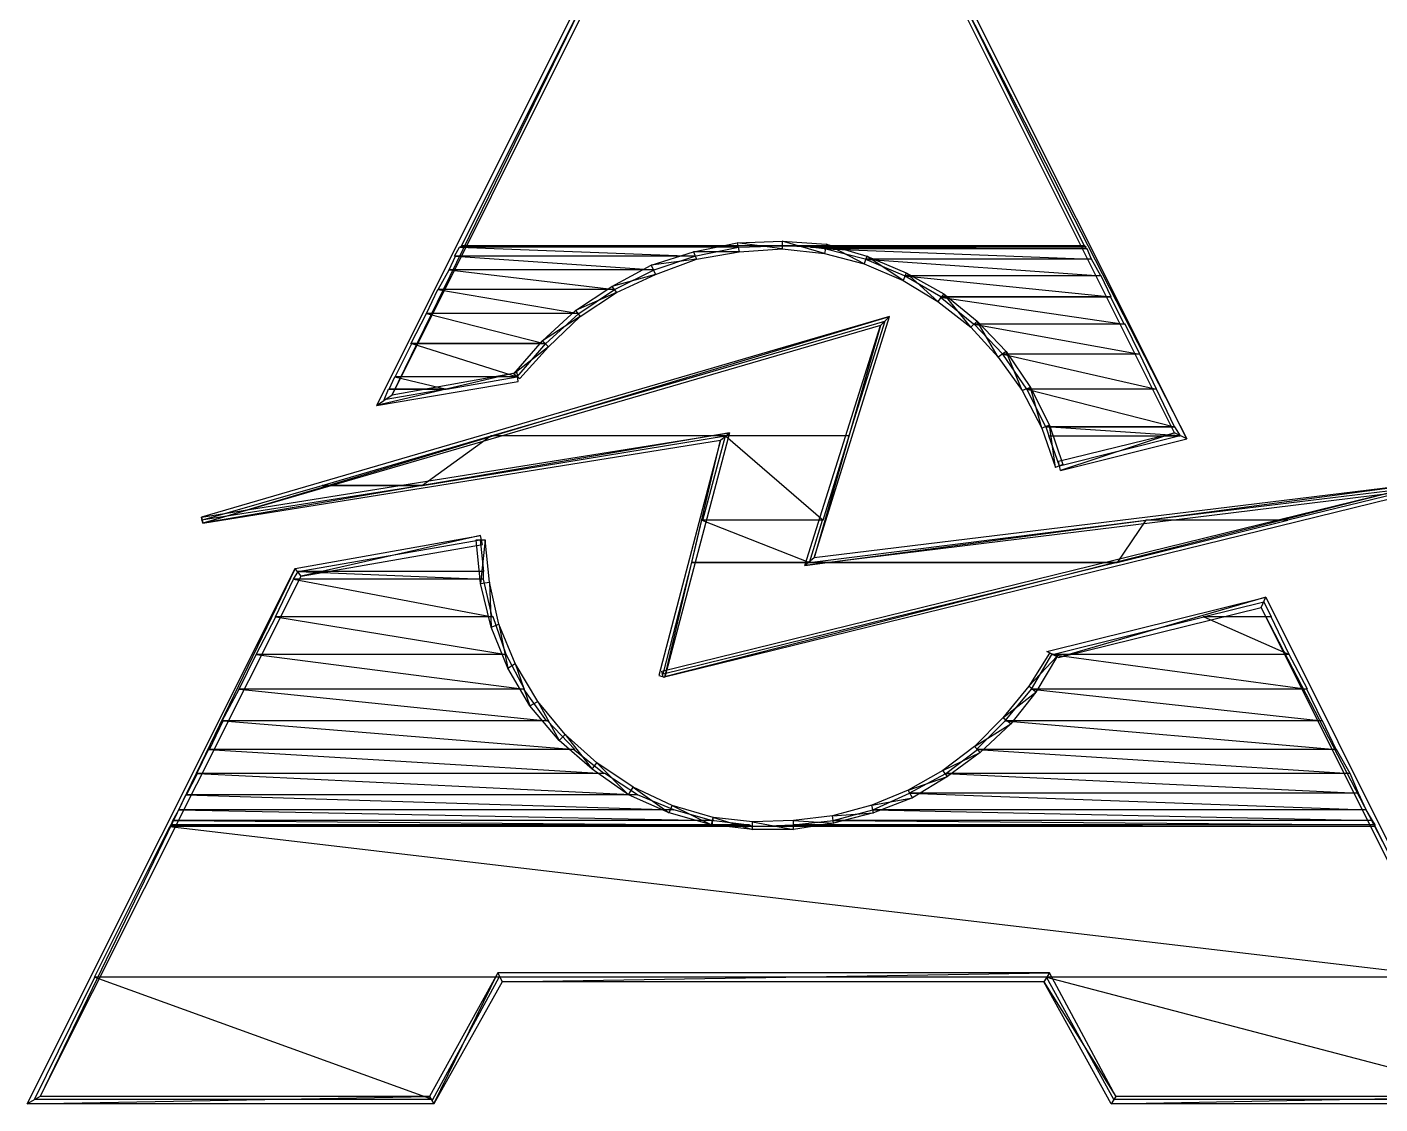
# Model space of a CAD drawing. Header units: millimetres. Extents: x 10 to 831, y 7 to 587.
# Drawn here: x 733.77 to 743.26, y 86.86 to 94.42 of the extents above; entities that cross this region are included whole.
import ezdxf

# ---------------------------------------------------------------- set-up
doc = ezdxf.new("R2010")
doc.units = ezdxf.units.MM
doc.layers.get('0').update_dxf_attribs({"linetype": 'CONTINUOUS'})

msp = doc.modelspace()

# ---------------------------------------------------------------- linework, layer by layer
at = {"color": 9}
for p, q in [((739.006, 97.3307), (736.223, 91.7649)), ((739.006, 97.3307), (736.223, 91.7649)), ((736.332, 91.8393), (739.006, 97.3307)), ((736.332, 91.8393), (739.006, 97.3307)), ((736.332, 91.8393), (739.006, 97.3307)), ((736.332, 91.8393), (739.006, 97.3307)), ((741.906, 91.5321), (739.006, 97.3307)), ((741.906, 91.5321), (739.006, 97.3307)), ((739.006, 97.204), (736.332, 91.8393)), ((739.006, 97.204), (736.332, 91.8393)), ((736.819, 92.8867), (739.01, 97.2675)), ((739.006, 97.204), (741.906, 91.5321)), ((739.006, 97.204), (741.906, 91.5321)), ((741.821, 91.5734), (739.006, 97.204)), ((739.006, 97.204), (741.906, 91.5321)), ((739.006, 97.204), (741.906, 91.5321)), ((741.821, 91.5734), (739.006, 97.204)), ((739.01, 97.2675), (741.186, 92.8867)), ((739.01, 97.2675), (741.186, 92.8867)), ((738.752, 92.9072), (739.069, 92.9185)), ((738.752, 92.9072), (739.069, 92.9185)), ((739.366, 92.8328), (739.069, 92.9185)), ((739.069, 92.9185), (739.38, 92.8977)), ((739.366, 92.8328), (739.069, 92.9185)), ((739.069, 92.9185), (739.069, 92.8645)), ((739.069, 92.9185), (739.069, 92.8645)), ((739.366, 92.8328), (739.069, 92.9185)), ((739.069, 92.9185), (739.38, 92.8977)), ((739.366, 92.8328), (739.069, 92.9185)), ((739.069, 92.9185), (739.069, 92.8645)), ((739.069, 92.9185), (739.069, 92.8645)), ((736.769, 92.8123), (736.805, 92.8758)), ((738.762, 92.8758), (736.805, 92.8758)), ((736.805, 92.8758), (738.452, 92.8123)), ((736.805, 92.8758), (738.452, 92.8123)), ((738.762, 92.8758), (736.805, 92.8758)), ((736.805, 92.8758), (738.452, 92.8123)), ((736.805, 92.8758), (738.452, 92.8123)), ((736.808, 92.8758), (736.819, 92.8867)), ((738.762, 92.8758), (736.808, 92.8758)), ((738.762, 92.8758), (736.808, 92.8758)), ((741.186, 92.8867), (736.819, 92.8867)), ((741.186, 92.8867), (736.819, 92.8867)), ((739.073, 92.8867), (736.819, 92.8867)), ((736.819, 92.8867), (738.762, 92.8758)), ((736.819, 92.8867), (738.762, 92.8758)), ((739.073, 92.8867), (736.819, 92.8867)), ((736.819, 92.8867), (738.762, 92.8758)), ((736.819, 92.8867), (738.762, 92.8758)), ((738.149, 92.7488), (738.445, 92.8441)), ((738.149, 92.7488), (738.445, 92.8441)), ((738.445, 92.8441), (738.752, 92.9072)), ((738.445, 92.8441), (738.752, 92.9072)), ((738.766, 92.8441), (738.445, 92.8441)), ((738.766, 92.8441), (738.445, 92.8441)), ((738.445, 92.8441), (738.466, 92.7915)), ((738.445, 92.8441), (738.466, 92.7915)), ((738.766, 92.8441), (738.445, 92.8441)), ((738.766, 92.8441), (738.445, 92.8441)), ((738.445, 92.8441), (738.466, 92.7915)), ((738.445, 92.8441), (738.466, 92.7915)), ((738.452, 92.8123), (738.762, 92.8758)), ((738.452, 92.8123), (738.762, 92.8758)), ((738.466, 92.7915), (738.766, 92.8441)), ((738.466, 92.7915), (738.766, 92.8441)), ((739.069, 92.8645), (738.752, 92.9072)), ((739.069, 92.8645), (738.752, 92.9072)), ((738.752, 92.9072), (738.766, 92.8441)), ((738.752, 92.9072), (738.766, 92.8441)), ((739.069, 92.8645), (738.752, 92.9072)), ((739.069, 92.8645), (738.752, 92.9072)), ((738.752, 92.9072), (738.766, 92.8441)), ((738.752, 92.9072), (738.766, 92.8441)), ((738.762, 92.8758), (739.073, 92.8867)), ((738.762, 92.8758), (739.073, 92.8867)), ((738.766, 92.8441), (739.069, 92.8645)), ((738.766, 92.8441), (739.069, 92.8645)), ((741.19, 92.8867), (739.069, 92.8867)), ((739.069, 92.8867), (741.2, 92.8758)), ((739.069, 92.8867), (741.2, 92.8758)), ((741.19, 92.8867), (739.069, 92.8867)), ((739.069, 92.8867), (741.2, 92.8758)), ((739.069, 92.8867), (741.2, 92.8758)), ((739.271, 92.8758), (739.069, 92.8867)), ((739.069, 92.8645), (739.366, 92.8328)), ((739.069, 92.8645), (739.366, 92.8328)), ((741.197, 92.8758), (739.267, 92.8758)), ((739.267, 92.8758), (741.204, 92.8645)), ((739.267, 92.8758), (741.204, 92.8645)), ((741.197, 92.8758), (739.267, 92.8758)), ((739.267, 92.8758), (741.204, 92.8645)), ((739.267, 92.8758), (741.204, 92.8645)), ((739.362, 92.8645), (739.267, 92.8758)), ((741.2, 92.8758), (739.271, 92.8758)), ((741.2, 92.8758), (739.271, 92.8758)), ((741.204, 92.8645), (739.362, 92.8645)), ((741.204, 92.8645), (739.362, 92.8645)), ((739.38, 92.8977), (739.366, 92.8328)), ((739.38, 92.8977), (739.366, 92.8328)), ((739.38, 92.8977), (739.366, 92.8328)), ((739.38, 92.8977), (739.366, 92.8328)), ((741.207, 92.8645), (739.366, 92.8645)), ((739.366, 92.8645), (741.239, 92.7915)), ((739.366, 92.8645), (741.239, 92.7915)), ((741.207, 92.8645), (739.366, 92.8645)), ((739.366, 92.8645), (741.239, 92.7915)), ((739.366, 92.8645), (741.239, 92.7915)), ((739.651, 92.7915), (739.366, 92.8645)), ((739.366, 92.8328), (739.644, 92.7597)), ((739.366, 92.8328), (739.644, 92.7597)), ((739.644, 92.7597), (739.38, 92.8977)), ((739.38, 92.8977), (739.662, 92.8123)), ((739.644, 92.7597), (739.38, 92.8977)), ((739.644, 92.7597), (739.38, 92.8977)), ((739.38, 92.8977), (739.662, 92.8123)), ((739.644, 92.7597), (739.38, 92.8977)), ((741.2, 92.8758), (741.19, 92.8867)), ((741.2, 92.8758), (741.19, 92.8867)), ((741.204, 92.8645), (741.197, 92.8758)), ((741.204, 92.8645), (741.197, 92.8758)), ((741.239, 92.7915), (741.207, 92.8645)), ((741.239, 92.7915), (741.207, 92.8645)), ((736.731, 92.7171), (736.776, 92.8123)), ((738.452, 92.8123), (736.769, 92.8123)), ((738.452, 92.8123), (736.769, 92.8123)), ((738.456, 92.8123), (736.776, 92.8123)), ((736.776, 92.8123), (738.17, 92.7171)), ((736.776, 92.8123), (738.17, 92.7171)), ((738.456, 92.8123), (736.776, 92.8123)), ((736.776, 92.8123), (738.17, 92.7171)), ((736.776, 92.8123), (738.17, 92.7171)), ((737.874, 92.5999), (738.149, 92.7488)), ((737.874, 92.5999), (738.149, 92.7488)), ((738.466, 92.7915), (738.149, 92.7488)), ((738.466, 92.7915), (738.149, 92.7488)), ((738.466, 92.7915), (738.149, 92.7488)), ((738.466, 92.7915), (738.149, 92.7488)), ((738.149, 92.7488), (738.18, 92.6853)), ((738.149, 92.7488), (738.18, 92.6853)), ((738.149, 92.7488), (738.18, 92.6853)), ((738.149, 92.7488), (738.18, 92.6853)), ((738.17, 92.7171), (738.456, 92.8123)), ((738.17, 92.7171), (738.456, 92.8123)), ((738.18, 92.6853), (738.466, 92.7915)), ((738.18, 92.6853), (738.466, 92.7915)), ((739.662, 92.8123), (739.644, 92.7597)), ((739.662, 92.8123), (739.644, 92.7597)), ((739.662, 92.8123), (739.644, 92.7597)), ((739.662, 92.8123), (739.644, 92.7597)), ((739.644, 92.7597), (739.916, 92.6426)), ((739.644, 92.7597), (739.916, 92.6426)), ((741.239, 92.7915), (739.651, 92.7915)), ((741.239, 92.7915), (739.651, 92.7915)), ((741.239, 92.7915), (739.651, 92.7915)), ((739.651, 92.7915), (741.303, 92.6744)), ((739.651, 92.7915), (741.303, 92.6744)), ((741.239, 92.7915), (739.651, 92.7915)), ((739.651, 92.7915), (741.303, 92.6744)), ((739.651, 92.7915), (741.303, 92.6744)), ((739.927, 92.6744), (739.651, 92.7915)), ((739.916, 92.6426), (739.662, 92.8123)), ((739.662, 92.8123), (739.937, 92.6966)), ((739.916, 92.6426), (739.662, 92.8123)), ((739.916, 92.6426), (739.662, 92.8123)), ((739.662, 92.8123), (739.937, 92.6966)), ((739.916, 92.6426), (739.662, 92.8123)), ((741.303, 92.6744), (741.239, 92.7915)), ((741.303, 92.6744), (741.239, 92.7915)), ((736.656, 92.5795), (736.731, 92.7171)), ((738.17, 92.7171), (736.731, 92.7171)), ((738.17, 92.7171), (736.731, 92.7171)), ((738.17, 92.7171), (736.731, 92.7171)), ((736.731, 92.7171), (737.891, 92.5795)), ((736.731, 92.7171), (737.891, 92.5795)), ((738.17, 92.7171), (736.731, 92.7171)), ((736.731, 92.7171), (737.891, 92.5795)), ((736.731, 92.7171), (737.891, 92.5795)), ((738.18, 92.6853), (737.874, 92.5999)), ((738.18, 92.6853), (737.874, 92.5999)), ((738.18, 92.6853), (737.874, 92.5999)), ((738.18, 92.6853), (737.874, 92.5999)), ((737.891, 92.5795), (738.17, 92.7171)), ((737.891, 92.5795), (738.17, 92.7171)), ((737.905, 92.5587), (738.18, 92.6853)), ((737.905, 92.5587), (738.18, 92.6853)), ((739.937, 92.6966), (739.916, 92.6426)), ((739.937, 92.6966), (739.916, 92.6426)), ((739.937, 92.6966), (739.916, 92.6426)), ((739.937, 92.6966), (739.916, 92.6426)), ((739.916, 92.6426), (740.16, 92.4952)), ((739.916, 92.6426), (740.16, 92.4952)), ((741.303, 92.6744), (739.927, 92.6744)), ((741.303, 92.6744), (739.927, 92.6744)), ((741.306, 92.6744), (739.927, 92.6744)), ((739.927, 92.6744), (741.377, 92.5269)), ((739.927, 92.6744), (741.377, 92.5269)), ((741.306, 92.6744), (739.927, 92.6744)), ((739.927, 92.6744), (741.377, 92.5269)), ((739.927, 92.6744), (741.377, 92.5269)), ((740.181, 92.5269), (739.927, 92.6744)), ((740.16, 92.4952), (739.937, 92.6966)), ((739.937, 92.6966), (740.202, 92.5477)), ((740.16, 92.4952), (739.937, 92.6966)), ((740.16, 92.4952), (739.937, 92.6966)), ((739.937, 92.6966), (740.202, 92.5477)), ((740.16, 92.4952), (739.937, 92.6966)), ((741.377, 92.5269), (741.306, 92.6744)), ((741.377, 92.5269), (741.306, 92.6744)), ((736.572, 92.4098), (736.653, 92.5795)), ((737.891, 92.5795), (736.653, 92.5795)), ((736.653, 92.5795), (737.641, 92.4098)), ((736.653, 92.5795), (737.641, 92.4098)), ((737.891, 92.5795), (736.653, 92.5795)), ((736.653, 92.5795), (737.641, 92.4098)), ((736.653, 92.5795), (737.641, 92.4098)), ((737.891, 92.5795), (736.656, 92.5795)), ((737.891, 92.5795), (736.656, 92.5795)), ((737.619, 92.432), (737.874, 92.5999)), ((737.619, 92.432), (737.874, 92.5999)), ((737.905, 92.5587), (737.619, 92.432)), ((737.905, 92.5587), (737.619, 92.432)), ((737.905, 92.5587), (737.619, 92.432)), ((737.905, 92.5587), (737.619, 92.432)), ((737.641, 92.4098), (737.891, 92.5795)), ((737.641, 92.4098), (737.891, 92.5795)), ((737.651, 92.3893), (737.905, 92.5587)), ((737.651, 92.3893), (737.905, 92.5587)), ((737.874, 92.5999), (737.905, 92.5587)), ((737.874, 92.5999), (737.905, 92.5587)), ((737.874, 92.5999), (737.905, 92.5587)), ((737.874, 92.5999), (737.905, 92.5587)), ((740.202, 92.5477), (740.16, 92.4952)), ((740.202, 92.5477), (740.16, 92.4952)), ((740.202, 92.5477), (740.16, 92.4952)), ((740.202, 92.5477), (740.16, 92.4952)), ((740.392, 92.3149), (740.202, 92.5477)), ((740.202, 92.5477), (740.435, 92.3576)), ((740.392, 92.3149), (740.202, 92.5477)), ((740.392, 92.3149), (740.202, 92.5477)), ((740.202, 92.5477), (740.435, 92.3576)), ((740.392, 92.3149), (740.202, 92.5477)), ((740.16, 92.4952), (740.392, 92.3149)), ((740.16, 92.4952), (740.392, 92.3149)), ((741.373, 92.5255), (740.177, 92.5255)), ((740.177, 92.5255), (741.468, 92.3354)), ((740.177, 92.5255), (741.468, 92.3354)), ((741.373, 92.5255), (740.177, 92.5255)), ((740.177, 92.5255), (741.468, 92.3354)), ((740.177, 92.5255), (741.468, 92.3354)), ((740.41, 92.3354), (740.177, 92.5255)), ((741.377, 92.5269), (740.181, 92.5269)), ((741.377, 92.5269), (740.181, 92.5269)), ((741.468, 92.3354), (741.373, 92.5255)), ((741.468, 92.3354), (741.373, 92.5255)), ((736.462, 92.1978), (736.572, 92.4098)), ((737.641, 92.4098), (736.572, 92.4098)), ((737.641, 92.4098), (736.572, 92.4098)), ((737.641, 92.4098), (736.572, 92.4098)), ((736.572, 92.4098), (737.408, 92.1978)), ((736.572, 92.4098), (737.408, 92.1978)), ((737.641, 92.4098), (736.572, 92.4098)), ((736.572, 92.4098), (737.408, 92.1978)), ((736.572, 92.4098), (737.408, 92.1978)), ((737.387, 92.2196), (737.619, 92.432)), ((737.387, 92.2196), (737.619, 92.432)), ((737.651, 92.3893), (737.387, 92.2196)), ((737.651, 92.3893), (737.387, 92.2196)), ((737.651, 92.3893), (737.387, 92.2196)), ((737.651, 92.3893), (737.387, 92.2196)), ((737.408, 92.1978), (737.641, 92.4098)), ((737.408, 92.1978), (737.641, 92.4098)), ((737.429, 92.177), (737.651, 92.3893)), ((737.429, 92.177), (737.651, 92.3893)), ((737.619, 92.432), (737.651, 92.3893)), ((737.619, 92.432), (737.651, 92.3893)), ((737.619, 92.432), (737.651, 92.3893)), ((737.619, 92.432), (737.651, 92.3893)), ((740.435, 92.3576), (740.392, 92.3149)), ((740.435, 92.3576), (740.392, 92.3149)), ((740.435, 92.3576), (740.392, 92.3149)), ((740.435, 92.3576), (740.392, 92.3149)), ((740.583, 92.1039), (740.435, 92.3576)), ((740.435, 92.3576), (740.639, 92.1452)), ((740.583, 92.1039), (740.435, 92.3576)), ((740.583, 92.1039), (740.435, 92.3576)), ((740.435, 92.3576), (740.639, 92.1452)), ((740.583, 92.1039), (740.435, 92.3576)), ((740.392, 92.3149), (740.583, 92.1039)), ((740.392, 92.3149), (740.583, 92.1039)), ((741.468, 92.3354), (740.41, 92.3354)), ((741.468, 92.3354), (740.41, 92.3354)), ((741.475, 92.3354), (740.414, 92.3354)), ((740.414, 92.3354), (741.578, 92.1247)), ((740.414, 92.3354), (741.578, 92.1247)), ((741.475, 92.3354), (740.414, 92.3354)), ((740.414, 92.3354), (741.578, 92.1247)), ((740.414, 92.3354), (741.578, 92.1247)), ((740.615, 92.1247), (740.414, 92.3354)), ((741.578, 92.1247), (741.475, 92.3354)), ((741.578, 92.1247), (741.475, 92.3354)), ((736.353, 91.966), (736.469, 92.1992)), ((737.408, 92.1978), (736.462, 92.1978)), ((737.408, 92.1978), (736.462, 92.1978)), ((737.411, 92.1992), (736.469, 92.1992)), ((736.469, 92.1992), (737.21, 91.966)), ((736.469, 92.1992), (737.21, 91.966)), ((737.411, 92.1992), (736.469, 92.1992)), ((736.469, 92.1992), (737.21, 91.966)), ((736.469, 92.1992), (737.21, 91.966)), ((737.186, 91.9868), (737.387, 92.2196)), ((737.186, 91.9868), (737.387, 92.2196)), ((737.429, 92.177), (737.186, 91.9868)), ((737.429, 92.177), (737.186, 91.9868)), ((737.429, 92.177), (737.186, 91.9868)), ((737.429, 92.177), (737.186, 91.9868)), ((737.21, 91.966), (737.411, 92.1992)), ((737.21, 91.966), (737.411, 92.1992)), ((737.228, 91.9551), (737.429, 92.177)), ((737.387, 92.2196), (737.429, 92.177)), ((737.387, 92.2196), (737.429, 92.177)), ((737.387, 92.2196), (737.429, 92.177)), ((737.387, 92.2196), (737.429, 92.177)), ((740.639, 92.1452), (740.583, 92.1039)), ((740.639, 92.1452), (740.583, 92.1039)), ((740.639, 92.1452), (740.583, 92.1039)), ((740.639, 92.1452), (740.583, 92.1039)), ((740.583, 92.1039), (740.752, 91.8711)), ((740.583, 92.1039), (740.752, 91.8711)), ((741.578, 92.1247), (740.615, 92.1247)), ((741.578, 92.1247), (740.615, 92.1247)), ((741.578, 92.1247), (740.615, 92.1247)), ((740.615, 92.1247), (741.694, 91.8806)), ((740.615, 92.1247), (741.694, 91.8806)), ((741.578, 92.1247), (740.615, 92.1247)), ((740.615, 92.1247), (741.694, 91.8806)), ((740.615, 92.1247), (741.694, 91.8806)), ((740.784, 91.8806), (740.615, 92.1247)), ((740.752, 91.8711), (740.639, 92.1452)), ((740.639, 92.1452), (740.809, 91.8916)), ((740.752, 91.8711), (740.639, 92.1452)), ((740.752, 91.8711), (740.639, 92.1452)), ((740.639, 92.1452), (740.809, 91.8916)), ((740.752, 91.8711), (740.639, 92.1452)), ((741.694, 91.8806), (741.578, 92.1247)), ((741.694, 91.8806), (741.578, 92.1247)), ((737.21, 91.9977), (736.223, 91.7649)), ((737.21, 91.9977), (736.223, 91.7649)), ((737.21, 91.9977), (736.223, 91.7649)), ((737.21, 91.9977), (736.223, 91.7649)), ((736.311, 91.8806), (736.35, 91.966)), ((736.332, 91.8393), (737.21, 91.9977)), ((736.332, 91.8393), (737.21, 91.9977)), ((737.21, 91.966), (736.35, 91.966)), ((736.35, 91.966), (736.713, 91.8806)), ((736.35, 91.966), (736.713, 91.8806)), ((737.21, 91.966), (736.35, 91.966)), ((736.35, 91.966), (736.713, 91.8806)), ((736.35, 91.966), (736.713, 91.8806)), ((737.21, 91.966), (736.353, 91.966)), ((737.21, 91.966), (736.353, 91.966)), ((736.713, 91.8806), (737.21, 91.966)), ((736.713, 91.8806), (737.21, 91.966)), ((737.186, 91.9868), (737.228, 91.9551)), ((737.186, 91.9868), (737.228, 91.9551)), ((737.217, 91.9346), (737.21, 91.9977)), ((737.217, 91.9346), (737.21, 91.9977)), ((736.223, 91.7649), (737.217, 91.9346)), ((736.223, 91.7649), (737.217, 91.9346)), ((736.709, 91.8806), (736.275, 91.8062)), ((736.709, 91.8806), (736.275, 91.8062)), ((736.275, 91.8062), (736.307, 91.8806)), ((736.307, 91.8806), (736.709, 91.8806)), ((736.307, 91.8806), (736.709, 91.8806)), ((736.713, 91.8806), (736.311, 91.8806)), ((736.713, 91.8806), (736.311, 91.8806)), ((740.809, 91.8916), (740.752, 91.8711)), ((740.809, 91.8916), (740.752, 91.8711)), ((740.809, 91.8916), (740.752, 91.8711)), ((740.809, 91.8916), (740.752, 91.8711)), ((740.752, 91.8711), (740.89, 91.6065)), ((740.752, 91.8711), (740.89, 91.6065)), ((741.694, 91.8806), (740.784, 91.8806)), ((741.694, 91.8806), (740.784, 91.8806)), ((741.694, 91.8806), (740.784, 91.8806)), ((740.784, 91.8806), (741.821, 91.616)), ((740.784, 91.8806), (741.821, 91.616)), ((741.694, 91.8806), (740.784, 91.8806)), ((740.784, 91.8806), (741.821, 91.616)), ((740.784, 91.8806), (741.821, 91.616)), ((740.918, 91.616), (740.784, 91.8806)), ((740.89, 91.6065), (740.809, 91.8916)), ((740.809, 91.8916), (740.943, 91.627)), ((740.89, 91.6065), (740.809, 91.8916)), ((740.89, 91.6065), (740.809, 91.8916)), ((740.809, 91.8916), (740.943, 91.627)), ((740.89, 91.6065), (740.809, 91.8916)), ((741.821, 91.616), (741.694, 91.8806)), ((741.821, 91.616), (741.694, 91.8806)), ((736.223, 91.7649), (736.332, 91.8393)), ((736.223, 91.7649), (736.332, 91.8393)), ((736.223, 91.7649), (736.332, 91.8393)), ((736.223, 91.7649), (736.332, 91.8393)), ((740.943, 91.627), (740.89, 91.6065)), ((740.943, 91.627), (740.89, 91.6065)), ((740.943, 91.627), (740.89, 91.6065)), ((740.943, 91.627), (740.89, 91.6065)), ((740.89, 91.6065), (740.985, 91.331)), ((740.89, 91.6065), (740.985, 91.331)), ((741.821, 91.616), (740.918, 91.616)), ((741.821, 91.616), (740.918, 91.616)), ((740.918, 91.616), (740.939, 91.5529)), ((741.86, 91.5529), (740.918, 91.616)), ((740.918, 91.616), (740.939, 91.5529)), ((741.86, 91.5529), (740.918, 91.616)), ((740.918, 91.616), (741.821, 91.616)), ((740.918, 91.616), (741.821, 91.616)), ((741.86, 91.5529), (740.918, 91.616)), ((740.985, 91.331), (740.943, 91.627)), ((740.943, 91.627), (741.038, 91.3515)), ((740.985, 91.331), (740.943, 91.627)), ((740.985, 91.331), (740.943, 91.627)), ((740.943, 91.627), (741.038, 91.3515)), ((740.985, 91.331), (740.943, 91.627)), ((741.821, 91.616), (741.86, 91.5529)), ((741.821, 91.616), (741.86, 91.5529)), ((740.939, 91.5529), (741.86, 91.5529)), ((740.939, 91.5529), (741.86, 91.5529)), ((740.939, 91.5529), (741.86, 91.5529)), ((740.939, 91.5529), (741.86, 91.5529)), ((741.013, 91.3405), (740.939, 91.5529)), ((741.006, 91.3737), (741.821, 91.5734)), ((741.86, 91.5529), (741.013, 91.3405)), ((741.86, 91.5529), (741.013, 91.3405)), ((741.821, 91.5734), (741.02, 91.3102)), ((741.821, 91.5734), (741.02, 91.3102)), ((741.821, 91.5734), (741.02, 91.3102)), ((741.821, 91.5734), (741.02, 91.3102)), ((741.02, 91.3102), (741.906, 91.5321)), ((741.02, 91.3102), (741.906, 91.5321)), ((741.906, 91.5321), (741.821, 91.5734)), ((741.906, 91.5321), (741.821, 91.5734)), ((741.906, 91.5321), (741.821, 91.5734)), ((741.906, 91.5321), (741.821, 91.5734)), ((741.038, 91.3515), (740.985, 91.331)), ((741.038, 91.3515), (740.985, 91.331)), ((741.02, 91.3102), (741.006, 91.3737)), ((741.02, 91.3102), (741.006, 91.3737)), ((735.651, 90.6212), (736.953, 90.854)), ((735.651, 90.6212), (736.953, 90.854)), ((736.953, 90.854), (735.693, 90.5686)), ((736.953, 90.854), (735.693, 90.5686)), ((736.953, 90.854), (735.693, 90.5686)), ((736.953, 90.854), (735.693, 90.5686)), ((736.967, 90.7905), (736.953, 90.854)), ((736.967, 90.7905), (736.953, 90.854)), ((735.672, 90.6004), (736.949, 90.8223)), ((735.693, 90.5686), (736.967, 90.7905)), ((735.693, 90.5686), (736.967, 90.7905)), ((736.921, 90.8223), (736.985, 90.8223)), ((736.953, 90.5164), (736.921, 90.8223)), ((736.921, 90.8223), (736.985, 90.8223)), ((736.953, 90.5164), (736.921, 90.8223)), ((736.949, 90.8223), (736.974, 90.6004)), ((736.949, 90.8223), (736.974, 90.6004)), ((736.985, 90.8223), (736.953, 90.5164)), ((736.985, 90.8223), (736.953, 90.5164)), ((736.985, 90.8223), (736.953, 90.5164)), ((736.985, 90.8223), (736.953, 90.5164)), ((737.016, 90.526), (736.985, 90.8223)), ((737.016, 90.526), (736.985, 90.8223)), ((733.771, 86.8645), (735.651, 90.6212)), ((733.771, 86.8645), (735.651, 90.6212)), ((735.651, 90.6212), (733.862, 86.917)), ((735.651, 90.6212), (733.862, 86.917)), ((735.651, 90.6212), (733.862, 86.917)), ((735.651, 90.6212), (733.862, 86.917)), ((733.862, 86.917), (735.693, 90.5686)), ((733.862, 86.917), (735.693, 90.5686)), ((735.513, 90.2822), (735.64, 90.5468)), ((735.64, 90.5468), (735.672, 90.6004)), ((736.974, 90.5468), (735.64, 90.5468)), ((736.974, 90.5468), (735.64, 90.5468)), ((736.974, 90.5468), (735.64, 90.5468)), ((735.64, 90.5468), (737.034, 90.2822)), ((735.64, 90.5468), (737.034, 90.2822)), ((736.974, 90.5468), (735.64, 90.5468)), ((735.64, 90.5468), (737.034, 90.2822)), ((735.64, 90.5468), (737.034, 90.2822)), ((735.693, 90.5686), (735.651, 90.6212)), ((735.693, 90.5686), (735.651, 90.6212)), ((735.693, 90.5686), (735.651, 90.6212)), ((735.693, 90.5686), (735.651, 90.6212)), ((736.974, 90.6004), (735.672, 90.6004)), ((736.974, 90.6004), (735.672, 90.6004)), ((736.974, 90.6004), (735.672, 90.6004)), ((735.672, 90.6004), (736.974, 90.5468)), ((735.672, 90.6004), (736.974, 90.5468)), ((736.974, 90.6004), (735.672, 90.6004)), ((735.672, 90.6004), (736.974, 90.5468)), ((735.672, 90.6004), (736.974, 90.5468)), ((736.974, 90.5468), (736.974, 90.6004)), ((736.974, 90.5468), (736.974, 90.6004)), ((737.034, 90.2822), (736.974, 90.5468)), ((737.034, 90.2822), (736.974, 90.5468)), ((736.953, 90.5164), (737.016, 90.526)), ((736.953, 90.5164), (737.016, 90.526)), ((736.953, 90.5164), (737.016, 90.526)), ((736.953, 90.5164), (737.016, 90.526)), ((737.027, 90.2092), (736.953, 90.5164)), ((737.027, 90.2092), (736.953, 90.5164)), ((737.016, 90.526), (737.027, 90.2092)), ((737.016, 90.526), (737.027, 90.2092)), ((737.08, 90.23), (737.016, 90.526)), ((737.016, 90.526), (737.027, 90.2092)), ((737.016, 90.526), (737.027, 90.2092)), ((737.08, 90.23), (737.016, 90.526)), ((740.925, 90.0395), (742.46, 90.4201)), ((742.46, 90.4201), (741.006, 89.9968)), ((742.46, 90.4201), (741.006, 89.9968)), ((742.46, 90.4201), (741.006, 89.9968)), ((742.46, 90.4201), (741.006, 89.9968)), ((742.022, 90.2822), (742.446, 90.3884)), ((742.428, 90.3471), (742.46, 90.4201)), ((742.428, 90.3471), (742.46, 90.4201)), ((742.428, 90.3471), (742.46, 90.4201)), ((742.428, 90.3471), (742.46, 90.4201)), ((742.446, 90.3884), (742.498, 90.2822)), ((742.446, 90.3884), (742.498, 90.2822)), ((742.46, 90.4201), (744.234, 86.8645)), ((742.46, 90.4201), (744.234, 86.8645)), ((735.379, 90.019), (735.517, 90.2836)), ((737.034, 90.2822), (735.513, 90.2822)), ((737.034, 90.2822), (735.513, 90.2822)), ((737.041, 90.2836), (735.517, 90.2836)), ((735.517, 90.2836), (737.133, 90.019)), ((735.517, 90.2836), (737.133, 90.019)), ((737.041, 90.2836), (735.517, 90.2836)), ((735.517, 90.2836), (737.133, 90.019)), ((735.517, 90.2836), (737.133, 90.019)), ((737.133, 90.019), (737.041, 90.2836)), ((737.133, 90.019), (737.041, 90.2836)), ((740.964, 90.0176), (742.026, 90.2822)), ((741.006, 89.9968), (742.428, 90.3471)), ((741.006, 89.9968), (742.428, 90.3471)), ((742.498, 90.2822), (742.022, 90.2822)), ((742.498, 90.2822), (742.022, 90.2822)), ((742.498, 90.2822), (742.026, 90.2822)), ((742.026, 90.2822), (742.625, 90.0176)), ((742.026, 90.2822), (742.625, 90.0176)), ((742.498, 90.2822), (742.026, 90.2822)), ((742.026, 90.2822), (742.625, 90.0176)), ((742.026, 90.2822), (742.625, 90.0176)), ((744.234, 86.8645), (742.428, 90.3471)), ((742.428, 90.3471), (744.139, 86.917)), ((744.234, 86.8645), (742.428, 90.3471)), ((744.234, 86.8645), (742.428, 90.3471)), ((742.428, 90.3471), (744.139, 86.917)), ((744.234, 86.8645), (742.428, 90.3471)), ((742.625, 90.0176), (742.498, 90.2822)), ((742.625, 90.0176), (742.498, 90.2822)), ((737.027, 90.2092), (737.08, 90.23)), ((737.027, 90.2092), (737.08, 90.23)), ((737.027, 90.2092), (737.08, 90.23)), ((737.027, 90.2092), (737.08, 90.23)), ((737.143, 89.9223), (737.027, 90.2092)), ((737.143, 89.9223), (737.027, 90.2092)), ((737.08, 90.23), (737.143, 89.9223)), ((737.08, 90.23), (737.143, 89.9223)), ((737.196, 89.9541), (737.08, 90.23)), ((737.08, 90.23), (737.143, 89.9223)), ((737.08, 90.23), (737.143, 89.9223)), ((737.196, 89.9541), (737.08, 90.23)), ((735.259, 89.7749), (735.379, 90.019)), ((737.133, 90.019), (735.379, 90.019)), ((737.133, 90.019), (735.379, 90.019)), ((737.133, 90.019), (735.379, 90.019)), ((735.379, 90.019), (737.26, 89.7749)), ((735.379, 90.019), (737.26, 89.7749)), ((737.133, 90.019), (735.379, 90.019)), ((735.379, 90.019), (737.26, 89.7749)), ((735.379, 90.019), (737.26, 89.7749)), ((737.26, 89.7749), (737.133, 90.019)), ((737.26, 89.7749), (737.133, 90.019)), ((740.943, 90.0285), (740.798, 89.7957)), ((740.798, 89.7957), (740.999, 90.0081)), ((740.798, 89.7957), (740.999, 90.0081)), ((740.798, 89.7957), (740.999, 90.0081)), ((740.798, 89.7957), (740.999, 90.0081)), ((740.816, 89.7749), (740.96, 90.019)), ((740.999, 90.0081), (740.847, 89.7544)), ((740.999, 90.0081), (740.847, 89.7544)), ((741.006, 89.9968), (740.925, 90.0395)), ((741.006, 89.9968), (740.925, 90.0395)), ((740.999, 90.0081), (740.943, 90.0285)), ((740.999, 90.0081), (740.943, 90.0285)), ((742.625, 90.019), (740.96, 90.019)), ((740.96, 90.019), (742.752, 89.7749)), ((740.96, 90.019), (742.752, 89.7749)), ((742.625, 90.019), (740.96, 90.019)), ((740.96, 90.019), (742.752, 89.7749)), ((740.96, 90.019), (742.752, 89.7749)), ((742.625, 90.0176), (740.964, 90.0176)), ((742.625, 90.0176), (740.964, 90.0176)), ((742.752, 89.7749), (742.625, 90.019)), ((742.752, 89.7749), (742.625, 90.019)), ((737.143, 89.9223), (737.196, 89.9541)), ((737.143, 89.9223), (737.196, 89.9541)), ((737.143, 89.9223), (737.196, 89.9541)), ((737.143, 89.9223), (737.196, 89.9541)), ((737.298, 89.6578), (737.143, 89.9223)), ((737.298, 89.6578), (737.143, 89.9223)), ((737.196, 89.9541), (737.298, 89.6578)), ((737.196, 89.9541), (737.298, 89.6578)), ((737.355, 89.6895), (737.196, 89.9541)), ((737.196, 89.9541), (737.298, 89.6578)), ((737.196, 89.9541), (737.298, 89.6578)), ((737.355, 89.6895), (737.196, 89.9541)), ((740.798, 89.7957), (740.615, 89.5738)), ((740.798, 89.7957), (740.615, 89.5738)), ((740.847, 89.7544), (740.798, 89.7957)), ((740.847, 89.7544), (740.798, 89.7957)), ((740.847, 89.7544), (740.798, 89.7957)), ((740.847, 89.7544), (740.798, 89.7957)), ((735.14, 89.5519), (735.259, 89.7749)), ((737.26, 89.7749), (735.259, 89.7749)), ((737.26, 89.7749), (735.259, 89.7749)), ((737.256, 89.7749), (735.259, 89.7749)), ((735.259, 89.7749), (737.415, 89.5519)), ((735.259, 89.7749), (737.415, 89.5519)), ((737.256, 89.7749), (735.259, 89.7749)), ((735.259, 89.7749), (737.415, 89.5519)), ((735.259, 89.7749), (737.415, 89.5519)), ((737.415, 89.5519), (737.256, 89.7749)), ((737.415, 89.5519), (737.256, 89.7749)), ((737.298, 89.6578), (737.355, 89.6895)), ((737.298, 89.6578), (737.355, 89.6895)), ((737.298, 89.6578), (737.355, 89.6895)), ((737.298, 89.6578), (737.355, 89.6895)), ((737.355, 89.6895), (737.503, 89.4154)), ((737.355, 89.6895), (737.503, 89.4154)), ((737.545, 89.4567), (737.355, 89.6895)), ((737.355, 89.6895), (737.503, 89.4154)), ((737.355, 89.6895), (737.503, 89.4154)), ((737.545, 89.4567), (737.355, 89.6895)), ((740.615, 89.5738), (740.847, 89.7544)), ((740.615, 89.5738), (740.847, 89.7544)), ((740.615, 89.5738), (740.847, 89.7544)), ((740.615, 89.5738), (740.847, 89.7544)), ((740.632, 89.5519), (740.816, 89.7749)), ((740.847, 89.7544), (740.671, 89.5311)), ((740.847, 89.7544), (740.671, 89.5311)), ((742.752, 89.7749), (740.816, 89.7749)), ((742.752, 89.7749), (740.816, 89.7749)), ((742.749, 89.7749), (740.816, 89.7749)), ((740.816, 89.7749), (742.855, 89.5519)), ((740.816, 89.7749), (742.855, 89.5519)), ((742.749, 89.7749), (740.816, 89.7749)), ((740.816, 89.7749), (742.855, 89.5519)), ((740.816, 89.7749), (742.855, 89.5519)), ((742.855, 89.5519), (742.749, 89.7749)), ((742.855, 89.5519), (742.749, 89.7749)), ((737.503, 89.4154), (737.298, 89.6578)), ((737.503, 89.4154), (737.298, 89.6578)), ((735.051, 89.3519), (735.147, 89.5533)), ((737.415, 89.5519), (735.14, 89.5519)), ((737.415, 89.5519), (735.14, 89.5519)), ((737.422, 89.5533), (735.147, 89.5533)), ((735.147, 89.5533), (737.613, 89.3519)), ((735.147, 89.5533), (737.613, 89.3519)), ((737.422, 89.5533), (735.147, 89.5533)), ((735.147, 89.5533), (737.613, 89.3519)), ((735.147, 89.5533), (737.613, 89.3519)), ((737.613, 89.3519), (737.422, 89.5533)), ((737.613, 89.3519), (737.422, 89.5533)), ((740.615, 89.5738), (740.417, 89.3727)), ((740.615, 89.5738), (740.417, 89.3727)), ((740.417, 89.3727), (740.671, 89.5311)), ((740.417, 89.3727), (740.671, 89.5311)), ((740.417, 89.3727), (740.671, 89.5311)), ((740.417, 89.3727), (740.671, 89.5311)), ((740.431, 89.3519), (740.632, 89.5533)), ((740.671, 89.5311), (740.456, 89.3315)), ((740.671, 89.5311), (740.456, 89.3315)), ((740.671, 89.5311), (740.615, 89.5738)), ((740.671, 89.5311), (740.615, 89.5738)), ((740.671, 89.5311), (740.615, 89.5738)), ((740.671, 89.5311), (740.615, 89.5738)), ((742.858, 89.5533), (740.632, 89.5533)), ((740.632, 89.5533), (742.954, 89.3519)), ((740.632, 89.5533), (742.954, 89.3519)), ((742.858, 89.5533), (740.632, 89.5533)), ((740.632, 89.5533), (742.954, 89.3519)), ((740.632, 89.5533), (742.954, 89.3519)), ((742.855, 89.5519), (740.632, 89.5519)), ((742.855, 89.5519), (740.632, 89.5519)), ((742.954, 89.3519), (742.858, 89.5533)), ((742.954, 89.3519), (742.858, 89.5533)), ((737.503, 89.4154), (737.545, 89.4567)), ((737.503, 89.4154), (737.545, 89.4567)), ((737.503, 89.4154), (737.545, 89.4567)), ((737.503, 89.4154), (737.545, 89.4567)), ((737.736, 89.2143), (737.503, 89.4154)), ((737.736, 89.2143), (737.503, 89.4154)), ((737.545, 89.4567), (737.736, 89.2143)), ((737.545, 89.4567), (737.736, 89.2143)), ((737.768, 89.257), (737.545, 89.4567)), ((737.545, 89.4567), (737.736, 89.2143)), ((737.545, 89.4567), (737.736, 89.2143)), ((737.768, 89.257), (737.545, 89.4567)), ((734.963, 89.1826), (735.044, 89.3505)), ((737.605, 89.3505), (735.044, 89.3505)), ((735.044, 89.3505), (737.817, 89.1826)), ((735.044, 89.3505), (737.817, 89.1826)), ((737.605, 89.3505), (735.044, 89.3505)), ((735.044, 89.3505), (737.817, 89.1826)), ((735.044, 89.3505), (737.817, 89.1826)), ((737.613, 89.3519), (735.051, 89.3519)), ((737.613, 89.3519), (735.051, 89.3519)), ((737.817, 89.1826), (737.605, 89.3505)), ((737.817, 89.1826), (737.605, 89.3505)), ((740.417, 89.3727), (740.195, 89.2044)), ((740.417, 89.3727), (740.195, 89.2044)), ((740.195, 89.2044), (740.456, 89.3315)), ((740.195, 89.2044), (740.456, 89.3315)), ((740.195, 89.2044), (740.456, 89.3315)), ((740.195, 89.2044), (740.456, 89.3315)), ((740.216, 89.1826), (740.438, 89.3519)), ((740.456, 89.3315), (740.227, 89.1618)), ((740.456, 89.3315), (740.227, 89.1618)), ((740.456, 89.3315), (740.417, 89.3727)), ((740.456, 89.3315), (740.417, 89.3727)), ((740.456, 89.3315), (740.417, 89.3727)), ((740.456, 89.3315), (740.417, 89.3727)), ((742.954, 89.3519), (740.431, 89.3519)), ((742.954, 89.3519), (740.431, 89.3519)), ((742.957, 89.3519), (740.438, 89.3519)), ((740.438, 89.3519), (743.052, 89.1826)), ((740.438, 89.3519), (743.052, 89.1826)), ((742.957, 89.3519), (740.438, 89.3519)), ((740.438, 89.3519), (743.052, 89.1826)), ((740.438, 89.3519), (743.052, 89.1826)), ((743.052, 89.1826), (742.957, 89.3519)), ((743.052, 89.1826), (742.957, 89.3519)), ((737.736, 89.2143), (737.768, 89.257)), ((737.736, 89.2143), (737.768, 89.257)), ((737.736, 89.2143), (737.768, 89.257)), ((737.736, 89.2143), (737.768, 89.257)), ((737.99, 89.0337), (737.736, 89.2143)), ((737.99, 89.0337), (737.736, 89.2143)), ((737.768, 89.257), (737.99, 89.0337)), ((737.768, 89.257), (737.99, 89.0337)), ((738.022, 89.0873), (737.768, 89.257)), ((737.768, 89.257), (737.99, 89.0337)), ((737.768, 89.257), (737.99, 89.0337)), ((738.022, 89.0873), (737.768, 89.257)), ((734.889, 89.0337), (734.967, 89.1826)), ((737.817, 89.1826), (734.963, 89.1826)), ((737.817, 89.1826), (734.963, 89.1826)), ((737.824, 89.1826), (734.967, 89.1826)), ((734.967, 89.1826), (738.053, 89.0337)), ((734.967, 89.1826), (738.053, 89.0337)), ((737.824, 89.1826), (734.967, 89.1826)), ((734.967, 89.1826), (738.053, 89.0337)), ((734.967, 89.1826), (738.053, 89.0337)), ((738.053, 89.0337), (737.824, 89.1826)), ((738.053, 89.0337), (737.824, 89.1826)), ((740.195, 89.2044), (739.951, 89.0669)), ((740.195, 89.2044), (739.951, 89.0669)), ((739.951, 89.0669), (740.227, 89.1618)), ((739.951, 89.0669), (740.227, 89.1618)), ((739.951, 89.0669), (740.227, 89.1618)), ((739.951, 89.0669), (740.227, 89.1618)), ((739.958, 89.0446), (740.216, 89.1826)), ((740.227, 89.1618), (739.983, 89.0129)), ((740.227, 89.1618), (739.983, 89.0129)), ((740.227, 89.1618), (740.195, 89.2044)), ((740.227, 89.1618), (740.195, 89.2044)), ((740.227, 89.1618), (740.195, 89.2044)), ((740.227, 89.1618), (740.195, 89.2044)), ((743.052, 89.1826), (740.216, 89.1826)), ((743.052, 89.1826), (740.216, 89.1826)), ((743.052, 89.1826), (740.216, 89.1826)), ((740.216, 89.1826), (743.112, 89.0446)), ((740.216, 89.1826), (743.112, 89.0446)), ((743.052, 89.1826), (740.216, 89.1826)), ((740.216, 89.1826), (743.112, 89.0446)), ((740.216, 89.1826), (743.112, 89.0446)), ((743.112, 89.0446), (743.052, 89.1826)), ((743.112, 89.0446), (743.052, 89.1826)), ((734.836, 88.9289), (734.885, 89.0337)), ((738.053, 89.0337), (734.885, 89.0337)), ((734.885, 89.0337), (738.307, 88.9289)), ((734.885, 89.0337), (738.307, 88.9289)), ((738.053, 89.0337), (734.885, 89.0337)), ((734.885, 89.0337), (738.307, 88.9289)), ((734.885, 89.0337), (738.307, 88.9289)), ((738.053, 89.0337), (734.889, 89.0337)), ((738.053, 89.0337), (734.889, 89.0337)), ((737.99, 89.0337), (738.022, 89.0873)), ((737.99, 89.0337), (738.022, 89.0873)), ((737.99, 89.0337), (738.022, 89.0873)), ((737.99, 89.0337), (738.022, 89.0873)), ((738.276, 88.9071), (737.99, 89.0337)), ((738.276, 88.9071), (737.99, 89.0337)), ((738.022, 89.0873), (738.276, 88.9071)), ((738.022, 89.0873), (738.276, 88.9071)), ((738.297, 88.9593), (738.022, 89.0873)), ((738.022, 89.0873), (738.276, 88.9071)), ((738.022, 89.0873), (738.276, 88.9071)), ((738.297, 88.9593), (738.022, 89.0873)), ((738.307, 88.9289), (738.053, 89.0337)), ((738.307, 88.9289), (738.053, 89.0337)), ((739.951, 89.0669), (739.697, 88.9607)), ((739.951, 89.0669), (739.697, 88.9607)), ((739.704, 88.9275), (739.962, 89.0446)), ((739.983, 89.0129), (739.951, 89.0669)), ((739.983, 89.0129), (739.951, 89.0669)), ((739.983, 89.0129), (739.951, 89.0669)), ((739.983, 89.0129), (739.951, 89.0669)), ((743.112, 89.0446), (739.958, 89.0446)), ((743.112, 89.0446), (739.958, 89.0446)), ((743.112, 89.0446), (739.962, 89.0446)), ((739.962, 89.0446), (743.165, 88.9275)), ((739.962, 89.0446), (743.165, 88.9275)), ((743.112, 89.0446), (739.962, 89.0446)), ((739.962, 89.0446), (743.165, 88.9275)), ((739.962, 89.0446), (743.165, 88.9275)), ((743.165, 88.9275), (743.112, 89.0446)), ((743.165, 88.9275), (743.112, 89.0446)), ((734.794, 88.8545), (734.836, 88.9275)), ((738.307, 88.9289), (734.836, 88.9289)), ((738.307, 88.9289), (734.836, 88.9289)), ((738.307, 88.9275), (734.836, 88.9275)), ((734.836, 88.9275), (738.572, 88.8545)), ((734.836, 88.9275), (738.572, 88.8545)), ((738.307, 88.9275), (734.836, 88.9275)), ((734.836, 88.9275), (738.572, 88.8545)), ((734.836, 88.9275), (738.572, 88.8545)), ((738.276, 88.9071), (738.297, 88.9593)), ((738.276, 88.9071), (738.297, 88.9593)), ((738.276, 88.9071), (738.297, 88.9593)), ((738.276, 88.9071), (738.297, 88.9593)), ((738.297, 88.9593), (738.572, 88.8227)), ((738.297, 88.9593), (738.572, 88.8227)), ((738.297, 88.9593), (738.572, 88.8227)), ((738.297, 88.9593), (738.572, 88.8227)), ((738.583, 88.8753), (738.297, 88.9593)), ((738.572, 88.8545), (738.307, 88.9275)), ((738.572, 88.8545), (738.307, 88.9275)), ((739.697, 88.9607), (739.422, 88.8862)), ((739.697, 88.9607), (739.422, 88.8862)), ((739.426, 88.8531), (739.704, 88.9275)), ((739.697, 88.9607), (739.983, 89.0129)), ((739.697, 88.9607), (739.983, 89.0129)), ((739.697, 88.9607), (739.983, 89.0129)), ((739.697, 88.9607), (739.983, 89.0129)), ((739.708, 88.9071), (739.697, 88.9607)), ((739.708, 88.9071), (739.697, 88.9607)), ((739.708, 88.9071), (739.697, 88.9607)), ((739.708, 88.9071), (739.697, 88.9607)), ((743.165, 88.9275), (739.704, 88.9275)), ((743.165, 88.9275), (739.704, 88.9275)), ((743.165, 88.9275), (739.704, 88.9275)), ((739.704, 88.9275), (743.208, 88.8531)), ((739.704, 88.9275), (743.208, 88.8531)), ((743.165, 88.9275), (739.704, 88.9275)), ((739.704, 88.9275), (743.208, 88.8531)), ((739.704, 88.9275), (743.208, 88.8531)), ((739.983, 89.0129), (739.708, 88.9071)), ((739.983, 89.0129), (739.708, 88.9071)), ((743.208, 88.8531), (743.165, 88.9275)), ((743.208, 88.8531), (743.165, 88.9275)), ((734.783, 88.8213), (734.794, 88.8545)), ((738.572, 88.8545), (734.794, 88.8545)), ((738.572, 88.8545), (734.794, 88.8545)), ((738.572, 88.8545), (734.794, 88.8545)), ((734.794, 88.8545), (738.837, 88.8213)), ((734.794, 88.8545), (738.837, 88.8213)), ((738.572, 88.8545), (734.794, 88.8545)), ((734.794, 88.8545), (738.837, 88.8213)), ((734.794, 88.8545), (738.837, 88.8213)), ((738.572, 88.8227), (738.276, 88.9071)), ((738.572, 88.8227), (738.276, 88.9071)), ((738.572, 88.8227), (738.583, 88.8753)), ((738.572, 88.8227), (738.583, 88.8753)), ((738.837, 88.8213), (738.572, 88.8545)), ((738.837, 88.8213), (738.572, 88.8545)), ((738.576, 88.8227), (738.586, 88.8753)), ((738.576, 88.8227), (738.586, 88.8753)), ((738.586, 88.8753), (738.861, 88.791)), ((738.586, 88.8753), (738.861, 88.791)), ((738.861, 88.8436), (738.586, 88.8753)), ((738.586, 88.8753), (738.861, 88.791)), ((738.586, 88.8753), (738.861, 88.791)), ((738.861, 88.8436), (738.586, 88.8753)), ((739.147, 88.8545), (738.861, 88.8436)), ((739.147, 88.8545), (738.861, 88.8436)), ((738.861, 88.791), (738.861, 88.8436)), ((738.861, 88.791), (738.861, 88.8436)), ((738.861, 88.8436), (739.147, 88.791)), ((738.861, 88.8436), (739.147, 88.791)), ((738.861, 88.791), (738.861, 88.8436)), ((738.861, 88.791), (738.861, 88.8436)), ((738.861, 88.8436), (739.147, 88.791)), ((738.861, 88.8436), (739.147, 88.791)), ((739.144, 88.8227), (739.429, 88.8545)), ((739.422, 88.8862), (739.147, 88.8545)), ((739.422, 88.8862), (739.147, 88.8545)), ((739.147, 88.791), (739.147, 88.8545)), ((739.147, 88.791), (739.147, 88.8545)), ((739.147, 88.8545), (739.429, 88.834)), ((739.147, 88.8545), (739.429, 88.834)), ((739.147, 88.791), (739.147, 88.8545)), ((739.147, 88.791), (739.147, 88.8545)), ((739.147, 88.8545), (739.429, 88.834)), ((739.147, 88.8545), (739.429, 88.834)), ((739.429, 88.834), (739.147, 88.791)), ((739.429, 88.834), (739.147, 88.791)), ((739.422, 88.8862), (739.708, 88.9071)), ((739.422, 88.8862), (739.708, 88.9071)), ((739.422, 88.8862), (739.708, 88.9071)), ((739.422, 88.8862), (739.708, 88.9071)), ((739.429, 88.834), (739.422, 88.8862)), ((739.429, 88.834), (739.422, 88.8862)), ((739.429, 88.834), (739.422, 88.8862)), ((739.429, 88.834), (739.422, 88.8862)), ((743.208, 88.8531), (739.426, 88.8531)), ((743.208, 88.8531), (739.426, 88.8531)), ((739.708, 88.9071), (739.429, 88.834)), ((739.708, 88.9071), (739.429, 88.834)), ((743.208, 88.8545), (739.429, 88.8545)), ((739.429, 88.8545), (743.229, 88.8227)), ((739.429, 88.8545), (743.229, 88.8227)), ((743.208, 88.8545), (739.429, 88.8545)), ((739.429, 88.8545), (743.229, 88.8227)), ((739.429, 88.8545), (743.229, 88.8227)), ((743.229, 88.8227), (743.208, 88.8545)), ((743.229, 88.8227), (743.208, 88.8545)), ((734.243, 87.7535), (734.773, 88.8118)), ((743.229, 88.8118), (734.773, 88.8118)), ((734.773, 88.8118), (743.758, 87.7535)), ((734.773, 88.8118), (743.758, 87.7535)), ((743.229, 88.8118), (734.773, 88.8118)), ((734.773, 88.8118), (743.758, 87.7535)), ((734.773, 88.8118), (743.758, 87.7535)), ((734.776, 88.8118), (734.783, 88.8227)), ((738.858, 88.8118), (734.776, 88.8118)), ((738.858, 88.8118), (734.776, 88.8118)), ((738.837, 88.8227), (734.783, 88.8227)), ((734.783, 88.8227), (738.858, 88.8118)), ((734.783, 88.8227), (738.858, 88.8118)), ((738.837, 88.8227), (734.783, 88.8227)), ((734.783, 88.8227), (738.858, 88.8118)), ((734.783, 88.8227), (738.858, 88.8118)), ((738.837, 88.8213), (734.783, 88.8213)), ((738.837, 88.8213), (734.783, 88.8213)), ((738.861, 88.791), (738.576, 88.8227)), ((738.861, 88.791), (738.576, 88.8227)), ((738.858, 88.8118), (738.837, 88.8227)), ((738.858, 88.8118), (738.837, 88.8227)), ((738.854, 88.8118), (739.144, 88.8227)), ((743.229, 88.8118), (738.854, 88.8118)), ((743.229, 88.8118), (738.854, 88.8118)), ((739.147, 88.791), (738.861, 88.791)), ((739.147, 88.791), (738.861, 88.791)), ((743.229, 88.8227), (739.144, 88.8227)), ((743.229, 88.8227), (739.144, 88.8227)), ((743.229, 88.8227), (739.144, 88.8227)), ((739.144, 88.8227), (743.229, 88.8118)), ((739.144, 88.8227), (743.229, 88.8118)), ((743.229, 88.8227), (739.144, 88.8227)), ((739.144, 88.8227), (743.229, 88.8118)), ((739.144, 88.8227), (743.229, 88.8118)), ((743.229, 88.8118), (743.229, 88.8227)), ((743.229, 88.8118), (743.229, 88.8227)), ((743.758, 87.7535), (743.229, 88.8118)), ((743.758, 87.7535), (743.229, 88.8118)), ((733.824, 86.8962), (734.247, 87.7535)), ((743.758, 87.7535), (734.243, 87.7535)), ((743.758, 87.7535), (734.243, 87.7535)), ((737.083, 87.7535), (734.247, 87.7535)), ((734.247, 87.7535), (736.618, 86.8962)), ((734.247, 87.7535), (736.618, 86.8962)), ((737.083, 87.7535), (734.247, 87.7535)), ((734.247, 87.7535), (736.618, 86.8962)), ((734.247, 87.7535), (736.618, 86.8962)), ((737.073, 87.7852), (736.593, 86.917)), ((737.073, 87.7852), (736.593, 86.917)), ((736.618, 86.8962), (737.083, 87.7535)), ((736.618, 86.8962), (737.083, 87.7535)), ((736.625, 86.8645), (737.073, 87.7852)), ((736.625, 86.8645), (737.073, 87.7852)), ((736.625, 86.8645), (737.073, 87.7852)), ((736.625, 86.8645), (737.073, 87.7852)), ((737.104, 87.7217), (736.625, 86.8645)), ((737.104, 87.7217), (736.625, 86.8645)), ((737.073, 87.7852), (737.104, 87.7217)), ((737.073, 87.7852), (737.104, 87.7217)), ((740.943, 87.7852), (737.073, 87.7852)), ((737.073, 87.7852), (737.104, 87.7217)), ((737.073, 87.7852), (737.104, 87.7217)), ((740.943, 87.7852), (737.073, 87.7852)), ((737.104, 87.7217), (740.943, 87.7852)), ((737.104, 87.7217), (740.943, 87.7852)), ((737.104, 87.7217), (740.943, 87.7852)), ((737.104, 87.7217), (740.943, 87.7852)), ((740.904, 87.7217), (737.104, 87.7217)), ((740.904, 87.7217), (737.104, 87.7217)), ((740.943, 87.7852), (740.904, 87.7217)), ((740.943, 87.7852), (740.904, 87.7217)), ((740.943, 87.7852), (740.904, 87.7217)), ((740.943, 87.7852), (740.904, 87.7217)), ((740.904, 87.7217), (741.408, 86.917)), ((740.904, 87.7217), (741.408, 86.917)), ((741.377, 86.8645), (740.904, 87.7217)), ((740.904, 87.7217), (741.408, 86.917)), ((740.904, 87.7217), (741.408, 86.917)), ((741.377, 86.8645), (740.904, 87.7217)), ((743.758, 87.7535), (740.922, 87.7535)), ((740.922, 87.7535), (744.188, 86.8962)), ((740.922, 87.7535), (744.188, 86.8962)), ((743.758, 87.7535), (740.922, 87.7535)), ((740.922, 87.7535), (744.188, 86.8962)), ((740.922, 87.7535), (744.188, 86.8962)), ((741.394, 86.8962), (740.922, 87.7535)), ((741.408, 86.917), (740.943, 87.7852)), ((741.408, 86.917), (740.943, 87.7852)), ((733.862, 86.917), (733.771, 86.8645)), ((733.862, 86.917), (733.771, 86.8645)), ((733.771, 86.8645), (736.593, 86.917)), ((733.771, 86.8645), (736.593, 86.917)), ((733.862, 86.917), (733.771, 86.8645)), ((733.862, 86.917), (733.771, 86.8645)), ((733.771, 86.8645), (736.593, 86.917)), ((733.771, 86.8645), (736.593, 86.917)), ((736.625, 86.8645), (733.771, 86.8645)), ((736.625, 86.8645), (733.771, 86.8645)), ((736.618, 86.8962), (733.824, 86.8962)), ((736.618, 86.8962), (733.824, 86.8962)), ((736.593, 86.917), (733.862, 86.917)), ((736.593, 86.917), (733.862, 86.917)), ((736.593, 86.917), (736.625, 86.8645)), ((736.593, 86.917), (736.625, 86.8645)), ((736.593, 86.917), (736.625, 86.8645)), ((736.593, 86.917), (736.625, 86.8645)), ((741.408, 86.917), (741.377, 86.8645)), ((741.408, 86.917), (741.377, 86.8645)), ((741.377, 86.8645), (744.139, 86.917)), ((741.377, 86.8645), (744.139, 86.917)), ((741.408, 86.917), (741.377, 86.8645)), ((741.408, 86.917), (741.377, 86.8645)), ((741.377, 86.8645), (744.139, 86.917)), ((741.377, 86.8645), (744.139, 86.917)), ((744.234, 86.8645), (741.377, 86.8645)), ((744.234, 86.8645), (741.377, 86.8645)), ((744.188, 86.8962), (741.394, 86.8962)), ((744.188, 86.8962), (741.394, 86.8962)), ((744.139, 86.917), (741.408, 86.917)), ((744.139, 86.917), (741.408, 86.917))]:
    msp.add_line(p, q, dxfattribs=at)
at = {"color": 0}
for p, q in [((739.821, 92.3893), (734.995, 90.9807)), ((739.821, 92.3893), (734.995, 90.9807)), ((735.005, 90.9394), (739.821, 92.3893)), ((735.005, 90.9394), (739.821, 92.3893)), ((735.005, 90.9394), (739.821, 92.3893)), ((735.005, 90.9394), (739.821, 92.3893)), ((737.027, 91.5529), (739.789, 92.3576)), ((739.292, 90.6956), (739.821, 92.3893)), ((739.292, 90.6956), (739.821, 92.3893)), ((739.789, 92.3576), (739.535, 91.5529)), ((739.789, 92.3576), (739.535, 91.5529)), ((739.821, 92.3893), (739.757, 92.3258)), ((739.821, 92.3893), (739.757, 92.3258)), ((739.821, 92.3893), (739.757, 92.3258)), ((739.821, 92.3893), (739.757, 92.3258)), ((739.757, 92.3258), (735.005, 90.9394)), ((739.757, 92.3258), (735.005, 90.9394)), ((739.228, 90.6431), (739.757, 92.3258)), ((739.228, 90.6431), (739.757, 92.3258)), ((739.757, 92.3258), (739.292, 90.6956)), ((739.757, 92.3258), (739.292, 90.6956)), ((739.757, 92.3258), (739.292, 90.6956)), ((739.757, 92.3258), (739.292, 90.6956)), ((734.995, 90.9807), (738.699, 91.5734)), ((738.699, 91.5734), (735.005, 90.9394)), ((738.699, 91.5734), (735.005, 90.9394)), ((738.699, 91.5734), (735.005, 90.9394)), ((738.699, 91.5734), (735.005, 90.9394)), ((735.005, 90.9394), (738.636, 91.5211)), ((735.005, 90.9394), (738.636, 91.5211)), ((735.842, 91.204), (737.027, 91.5529)), ((737.027, 91.5529), (736.544, 91.204)), ((736.544, 91.204), (738.671, 91.5529)), ((737.027, 91.5529), (736.544, 91.204)), ((737.027, 91.5529), (736.544, 91.204)), ((736.544, 91.204), (738.671, 91.5529)), ((737.027, 91.5529), (736.544, 91.204)), ((739.535, 91.5529), (737.027, 91.5529)), ((739.535, 91.5529), (737.027, 91.5529)), ((738.671, 91.5529), (737.027, 91.5529)), ((738.671, 91.5529), (737.027, 91.5529)), ((738.636, 91.5211), (738.202, 89.8701)), ((738.636, 91.5211), (738.202, 89.8701)), ((738.699, 91.5734), (738.244, 89.8592)), ((738.699, 91.5734), (738.244, 89.8592)), ((738.244, 89.8592), (738.636, 91.5211)), ((738.244, 89.8592), (738.636, 91.5211)), ((738.244, 89.8592), (738.636, 91.5211)), ((738.244, 89.8592), (738.636, 91.5211)), ((738.512, 90.9602), (738.671, 91.5529)), ((738.636, 91.5211), (738.699, 91.5734)), ((738.636, 91.5211), (738.699, 91.5734)), ((738.636, 91.5211), (738.699, 91.5734)), ((738.636, 91.5211), (738.699, 91.5734)), ((739.539, 91.5529), (738.671, 91.5529)), ((738.671, 91.5529), (739.355, 90.9602)), ((738.671, 91.5529), (739.355, 90.9602)), ((739.539, 91.5529), (738.671, 91.5529)), ((738.671, 91.5529), (739.355, 90.9602)), ((738.671, 91.5529), (739.355, 90.9602)), ((739.355, 90.9602), (739.539, 91.5529)), ((739.355, 90.9602), (739.539, 91.5529)), ((736.544, 91.204), (734.995, 90.9602)), ((736.544, 91.204), (734.995, 90.9602)), ((734.995, 90.9602), (735.842, 91.204)), ((735.842, 91.204), (736.544, 91.204)), ((735.842, 91.204), (736.544, 91.204)), ((736.544, 91.204), (735.842, 91.204)), ((736.544, 91.204), (735.842, 91.204)), ((738.223, 89.9019), (743.613, 91.2248)), ((743.613, 91.2248), (738.233, 89.8592)), ((743.613, 91.2248), (738.233, 89.8592)), ((743.613, 91.2248), (738.233, 89.8592)), ((743.613, 91.2248), (738.233, 89.8592)), ((739.228, 90.6431), (743.613, 91.2248)), ((739.228, 90.6431), (743.613, 91.2248)), ((739.228, 90.6431), (743.613, 91.2248)), ((739.228, 90.6431), (743.613, 91.2248)), ((743.613, 91.2248), (739.292, 90.6956)), ((743.613, 91.2248), (739.292, 90.6956)), ((741.62, 90.9602), (743.61, 91.2026)), ((743.61, 91.2026), (742.615, 90.9602)), ((743.61, 91.2026), (742.615, 90.9602)), ((738.233, 89.8592), (743.62, 91.1821)), ((738.233, 89.8592), (743.62, 91.1821)), ((743.62, 91.1821), (739.228, 90.6431)), ((735.005, 90.9394), (734.995, 90.9807)), ((735.005, 90.9394), (734.995, 90.9807)), ((734.995, 90.9807), (735.005, 90.9394)), ((734.995, 90.9807), (735.005, 90.9394)), ((738.434, 90.6639), (738.505, 90.9602)), ((739.352, 90.9602), (738.505, 90.9602)), ((738.505, 90.9602), (739.26, 90.6639)), ((738.505, 90.9602), (739.26, 90.6639)), ((739.352, 90.9602), (738.505, 90.9602)), ((738.505, 90.9602), (739.26, 90.6639)), ((738.505, 90.9602), (739.26, 90.6639)), ((739.355, 90.9602), (738.512, 90.9602)), ((739.355, 90.9602), (738.512, 90.9602)), ((739.26, 90.6639), (741.62, 90.9602)), ((739.26, 90.6639), (739.352, 90.9602)), ((739.26, 90.6639), (739.352, 90.9602)), ((741.62, 90.9602), (741.419, 90.6639)), ((741.419, 90.6639), (742.615, 90.9602)), ((741.62, 90.9602), (741.419, 90.6639)), ((741.62, 90.9602), (741.419, 90.6639)), ((741.419, 90.6639), (742.615, 90.9602)), ((741.62, 90.9602), (741.419, 90.6639)), ((742.615, 90.9602), (741.62, 90.9602)), ((742.615, 90.9602), (741.62, 90.9602)), ((742.615, 90.9602), (741.62, 90.9602)), ((742.615, 90.9602), (741.62, 90.9602)), ((741.419, 90.6639), (738.233, 89.8811)), ((741.419, 90.6639), (738.233, 89.8811)), ((738.233, 89.8811), (738.434, 90.6639)), ((738.434, 90.6639), (741.419, 90.6639)), ((738.434, 90.6639), (741.419, 90.6639)), ((739.26, 90.6639), (738.434, 90.6639)), ((739.26, 90.6639), (738.434, 90.6639)), ((739.292, 90.6956), (739.228, 90.6431)), ((739.292, 90.6956), (739.228, 90.6431)), ((739.292, 90.6956), (739.228, 90.6431)), ((739.292, 90.6956), (739.228, 90.6431)), ((741.419, 90.6639), (739.26, 90.6639)), ((741.419, 90.6639), (739.26, 90.6639)), ((738.233, 89.8592), (738.223, 89.9019)), ((738.233, 89.8592), (738.223, 89.9019)), ((738.202, 89.8701), (738.244, 89.8592)), ((738.202, 89.8701), (738.244, 89.8592))]:
    msp.add_line(p, q, dxfattribs=at)

doc.saveas('drawing.dxf')
